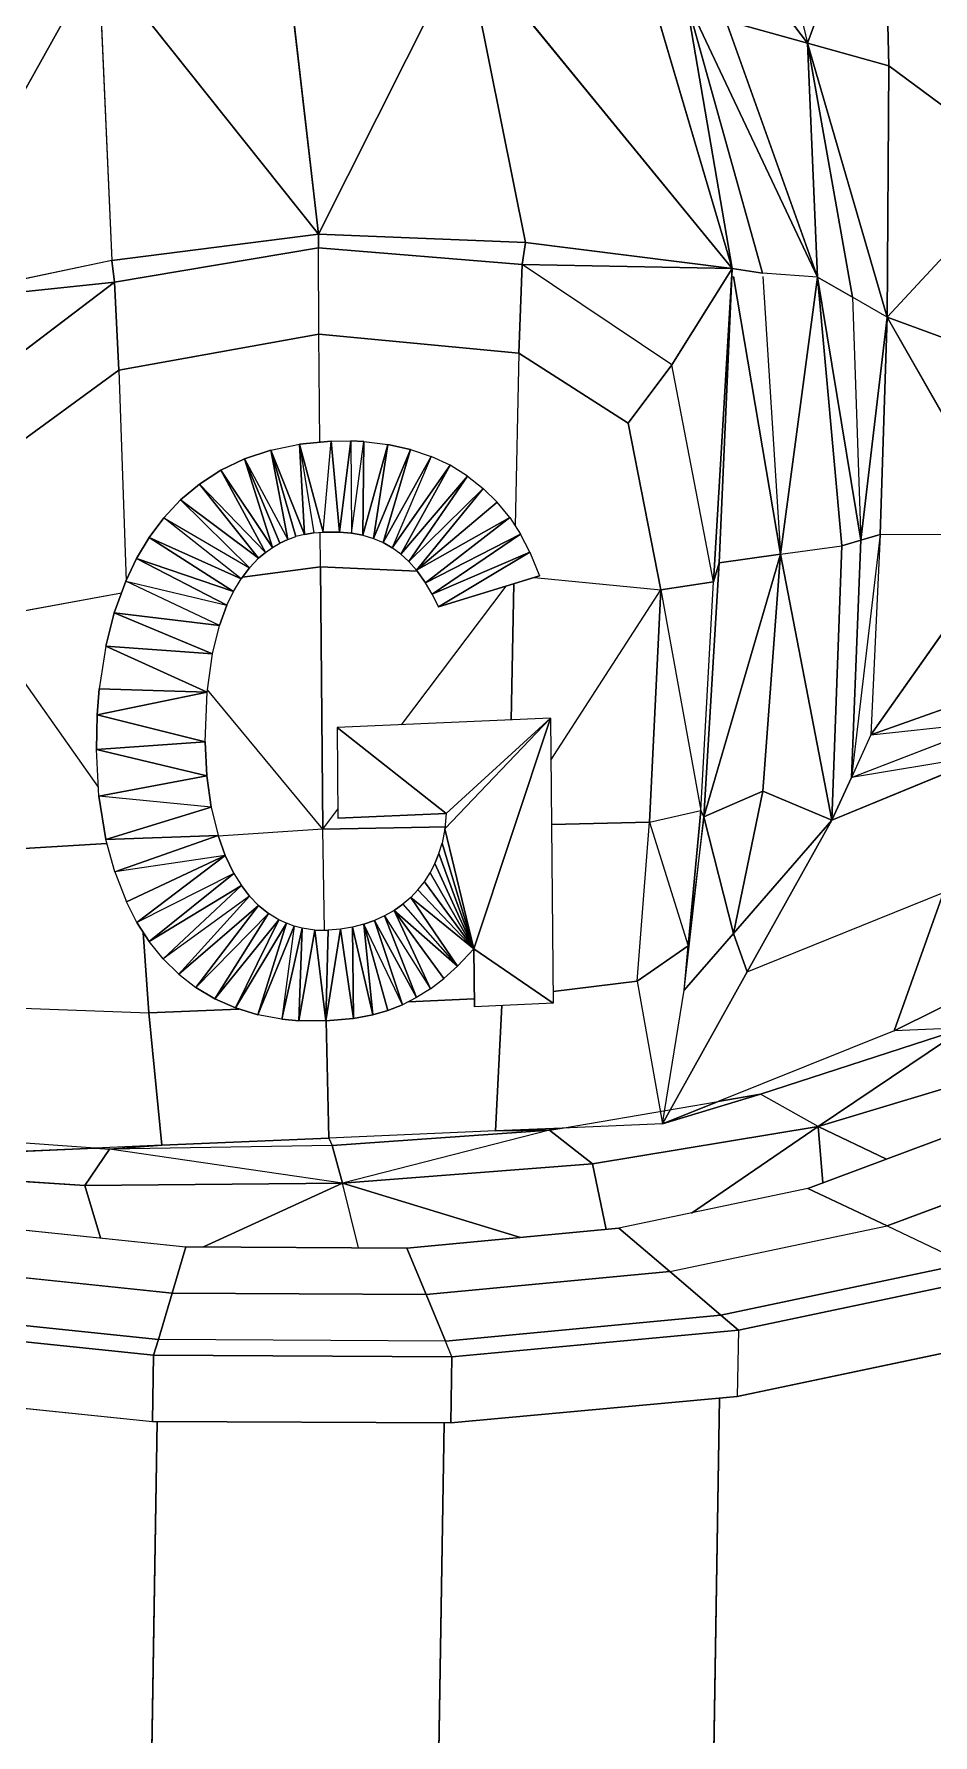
# Model space of a CAD drawing. Header units: centimetres. Extents: x -11896 to 2794, y -437 to 1921.
# Drawn here: x -11015.2 to -11007.09, y 551.88 to 567.22 of the extents above; entities that cross this region are included whole.
import ezdxf

# ---------------------------------------------------------------- set-up
doc = ezdxf.new("R2010")
doc.units = ezdxf.units.CM
doc.layers.add('A-GENM', color=7, linetype='Continuous', lineweight=9)

# ---------------------------------------------------------------- blocks, each defined once
blk = doc.blocks.new('EQ-01-002 - EQ-01-002_dwg_Group_9-1527182-Sección 2-1')
at = {"layer": 'A-GENM', "color": 40, "true_color": 0xffbf00}
for p, q in [((-11009.867, 569.307), (-11008.219, 567.137)), ((-11008.703, 569.153), (-11008.219, 567.137)), ((-11007.539, 568.999), (-11008.219, 567.137)), ((-11007.539, 568.999), (-11007.485, 566.932)), ((-11007.485, 566.932), (-11007.539, 568.999)), ((-11007.485, 566.932), (-11007.539, 568.999)), ((-11012.949, 568.166), (-11012.629, 565.414)), ((-11012.629, 565.414), (-11012.949, 568.166)), ((-11011.306, 568.049), (-11012.629, 565.414)), ((-11011.306, 568.049), (-11008.897, 565.104)), ((-11011.306, 568.049), (-11010.763, 565.338)), ((-11014.615, 567.906), (-11016.359, 564.783)), ((-11012.629, 565.414), (-11014.615, 567.906)), ((-11014.615, 567.906), (-11014.494, 565.177)), ((-11009.676, 567.743), (-11008.897, 565.104)), ((-11008.897, 565.104), (-11009.315, 567.543)), ((-11008.127, 565.026), (-11009.315, 567.543)), ((-11008.624, 565.063), (-11009.315, 567.543)), ((-11008.127, 565.026), (-11008.954, 567.342)), ((-11008.954, 567.342), (-11008.219, 567.137)), ((-11007.485, 566.932), (-11008.219, 567.137)), ((-11007.499, 564.664), (-11008.219, 567.137)), ((-11008.127, 565.026), (-11008.219, 567.137)), ((-11008.219, 567.137), (-11007.813, 564.845)), ((-11008.219, 567.137), (-11007.499, 564.664)), ((-11007.499, 564.664), (-11008.219, 567.137)), ((-11008.219, 567.137), (-11007.485, 566.932)), ((-11007.485, 566.932), (-11007.499, 564.664)), ((-11007.485, 566.932), (-11007.499, 564.664)), ((-11006.247, 566.016), (-11007.485, 566.932)), ((-11006.247, 566.016), (-11007.499, 564.664)), ((-11012.629, 565.414), (-11014.494, 565.177)), ((-11012.629, 565.414), (-11014.494, 565.177)), ((-11012.63, 565.291), (-11014.47, 564.982)), ((-11012.629, 565.414), (-11012.63, 565.291)), ((-11012.626, 564.511), (-11012.63, 565.291)), ((-11010.792, 565.141), (-11012.63, 565.291)), ((-11010.763, 565.338), (-11012.629, 565.414)), ((-11010.763, 565.338), (-11010.792, 565.141)), ((-11008.897, 565.104), (-11010.763, 565.338)), ((-11014.494, 565.177), (-11016.359, 564.783)), ((-11014.494, 565.177), (-11016.359, 564.783)), ((-11014.494, 565.177), (-11014.47, 564.982)), ((-11010.824, 564.341), (-11010.792, 565.141)), ((-11008.897, 565.104), (-11010.792, 565.141)), ((-11009.442, 564.235), (-11010.792, 565.141)), ((-11016.359, 564.783), (-11014.47, 564.982)), ((-11015.813, 563.961), (-11014.47, 564.982)), ((-11014.431, 564.186), (-11014.47, 564.982)), ((-11008.897, 565.104), (-11009.442, 564.235)), ((-11008.897, 565.104), (-11009.067, 562.278)), ((-11008.897, 565.104), (-11009.015, 562.45)), ((-11009.015, 562.45), (-11008.897, 565.104)), ((-11008.897, 565.104), (-11008.624, 565.063)), ((-11008.624, 565.063), (-11008.897, 565.104)), ((-11008.897, 565.104), (-11008.624, 565.063)), ((-11008.885, 565.031), (-11008.463, 562.527)), ((-11008.127, 565.026), (-11008.624, 565.063)), ((-11008.622, 565.031), (-11008.463, 562.527)), ((-11008.127, 565.026), (-11008.463, 562.527)), ((-11008.127, 565.026), (-11007.91, 562.604)), ((-11008.127, 565.026), (-11007.813, 564.845)), ((-11008.127, 565.026), (-11007.736, 562.654)), ((-11007.499, 564.664), (-11007.813, 564.845)), ((-11007.813, 564.845), (-11007.736, 562.654)), ((-11007.813, 564.845), (-11007.736, 562.654)), ((-11007.499, 564.664), (-11007.736, 562.654)), ((-11007.499, 564.664), (-11007.562, 562.704)), ((-11006.295, 564.222), (-11007.499, 564.664)), ((-11007.499, 564.664), (-11006.377, 562.699)), ((-11012.626, 564.511), (-11014.431, 564.186)), ((-11012.619, 563.538), (-11012.626, 564.511)), ((-11010.824, 564.341), (-11012.626, 564.511)), ((-11010.824, 564.341), (-11010.856, 562.782)), ((-11010.824, 564.341), (-11009.835, 563.709)), ((-11009.835, 563.709), (-11009.442, 564.235)), ((-11009.067, 562.278), (-11009.442, 564.235)), ((-11014.431, 564.186), (-11015.414, 563.468)), ((-11014.431, 564.186), (-11014.364, 562.283)), ((-11009.835, 563.709), (-11009.543, 562.207)), ((-11012.612, 562.413), (-11012.614, 562.725)), ((-11012.612, 562.413), (-11012.614, 562.725)), ((-11007.562, 562.704), (-11007.823, 560.514)), ((-11007.562, 562.704), (-11007.736, 562.654)), ((-11007.562, 562.704), (-11007.648, 560.899)), ((-11006.377, 562.699), (-11007.648, 560.899)), ((-11006.377, 562.699), (-11007.562, 562.704)), ((-11009.153, 560.159), (-11008.463, 562.527)), ((-11008.463, 562.527), (-11009.015, 562.45)), ((-11009.015, 562.45), (-11008.463, 562.527)), ((-11008.62, 560.389), (-11008.463, 562.527)), ((-11008.463, 562.527), (-11008.62, 560.389)), ((-11008.463, 562.527), (-11007.91, 562.604)), ((-11007.999, 560.129), (-11008.463, 562.527)), ((-11008.463, 562.527), (-11007.999, 560.129)), ((-11007.999, 560.129), (-11007.91, 562.604)), ((-11007.91, 562.604), (-11007.736, 562.654)), ((-11007.736, 562.654), (-11007.823, 560.514)), ((-11012.612, 562.413), (-11013.316, 562.321)), ((-11012.591, 560.046), (-11012.612, 562.413)), ((-11012.612, 562.413), (-11011.742, 562.375)), ((-11012.612, 562.413), (-11011.742, 562.375)), ((-11011.742, 562.375), (-11012.612, 562.413)), ((-11009.153, 560.159), (-11009.015, 562.45)), ((-11009.153, 560.159), (-11009.015, 562.45)), ((-11009.015, 562.45), (-11009.067, 562.278)), ((-11011.88, 560.989), (-11010.938, 562.24)), ((-11010.893, 561.031), (-11010.867, 562.261)), ((-11010.867, 562.261), (-11010.893, 561.031)), ((-11010.893, 561.031), (-11010.867, 562.261)), ((-11010.682, 562.318), (-11009.543, 562.207)), ((-11010.534, 560.668), (-11009.543, 562.207)), ((-11009.643, 560.111), (-11009.543, 562.207)), ((-11009.543, 562.207), (-11009.067, 562.278)), ((-11009.543, 562.207), (-11009.181, 560.216)), ((-11009.181, 560.216), (-11009.067, 562.278)), ((-11014.408, 562.177), (-11015.685, 561.942)), ((-11014.615, 560.427), (-11015.685, 561.942)), ((-11012.591, 560.046), (-11013.632, 561.305)), ((-11006.477, 561.312), (-11007.648, 560.899)), ((-11007.823, 560.514), (-11006.512, 561.019)), ((-11007.648, 560.899), (-11006.512, 561.019)), ((-11007.648, 560.899), (-11007.823, 560.514)), ((-11007.999, 560.129), (-11006.547, 560.726)), ((-11006.547, 560.726), (-11007.999, 560.129)), ((-11006.547, 560.726), (-11007.823, 560.514)), ((-11007.999, 560.129), (-11007.823, 560.514)), ((-11009.153, 560.159), (-11008.62, 560.389)), ((-11008.886, 559.105), (-11008.62, 560.389)), ((-11008.62, 560.389), (-11007.999, 560.129)), ((-11012.591, 560.046), (-11012.455, 560.227)), ((-11009.643, 560.111), (-11009.181, 560.216)), ((-11009.181, 560.216), (-11009.296, 558.994)), ((-11009.153, 560.159), (-11009.181, 560.216)), ((-11011.472, 560.068), (-11012.591, 560.046)), ((-11010.528, 560.089), (-11009.643, 560.111)), ((-11009.755, 558.677), (-11009.643, 560.111)), ((-11009.643, 560.111), (-11009.296, 558.994)), ((-11009.33, 558.593), (-11009.153, 560.159)), ((-11009.33, 558.593), (-11009.153, 560.159)), ((-11009.153, 560.159), (-11009.296, 558.994)), ((-11008.886, 559.105), (-11009.153, 560.159)), ((-11008.886, 559.105), (-11007.999, 560.129)), ((-11008.763, 558.759), (-11007.999, 560.129)), ((-11007.999, 560.129), (-11008.763, 558.759)), ((-11014.538, 559.918), (-11015.541, 559.857)), ((-11012.591, 560.046), (-11013.534, 559.984)), ((-11012.576, 559.136), (-11012.591, 560.046)), ((-11008.763, 558.759), (-11006.991, 559.476)), ((-11007.436, 558.227), (-11006.991, 559.476)), ((-11014.211, 559.116), (-11014.16, 558.389)), ((-11009.755, 558.677), (-11009.296, 558.994)), ((-11008.886, 559.105), (-11009.33, 558.593)), ((-11009.33, 558.593), (-11008.886, 559.105)), ((-11009.33, 558.593), (-11009.296, 558.994)), ((-11008.886, 559.105), (-11008.763, 558.759)), ((-11005.8, 559.038), (-11007.436, 558.227)), ((-11009.755, 558.677), (-11010.513, 558.583)), ((-11009.755, 558.677), (-11009.527, 557.389)), ((-11009.527, 557.389), (-11008.763, 558.759)), ((-11009.527, 557.389), (-11009.33, 558.593)), ((-11015.38, 558.434), (-11014.16, 558.389)), ((-11013.348, 558.424), (-11014.16, 558.389)), ((-11014.16, 558.389), (-11014.044, 557.195)), ((-11011.225, 558.515), (-11011.819, 558.49)), ((-11011.819, 558.49), (-11011.225, 558.515)), ((-11011.225, 558.515), (-11011.819, 558.49)), ((-11010.975, 558.456), (-11011.032, 557.325)), ((-11012.562, 558.317), (-11012.538, 557.26)), ((-11007.436, 558.227), (-11009.023, 557.591)), ((-11006.8, 558.256), (-11008.643, 557.656)), ((-11006.8, 558.256), (-11008.122, 557.364)), ((-11006.8, 558.256), (-11007.436, 558.227)), ((-11008.122, 557.364), (-11006.443, 557.87)), ((-11006.443, 557.87), (-11008.122, 557.364)), ((-11008.122, 557.364), (-11006.443, 557.87)), ((-11009.527, 557.389), (-11008.643, 557.656)), ((-11008.643, 557.656), (-11009.527, 557.389)), ((-11008.643, 557.656), (-11009.023, 557.591)), ((-11008.643, 557.656), (-11009.023, 557.591)), ((-11008.122, 557.364), (-11008.643, 557.656)), ((-11008.122, 557.364), (-11008.643, 557.656)), ((-11008.122, 557.364), (-11008.643, 557.656)), ((-11010.432, 557.35), (-11009.023, 557.591)), ((-11009.527, 557.389), (-11009.023, 557.591)), ((-11009.527, 557.389), (-11009.023, 557.591)), ((-11011.032, 557.325), (-11012.538, 557.26)), ((-11010.547, 557.331), (-11012.506, 557.194)), ((-11012.506, 557.194), (-11010.547, 557.331)), ((-11010.547, 557.331), (-11012.412, 556.852)), ((-11011.032, 557.325), (-11010.432, 557.35)), ((-11011.032, 557.325), (-11010.547, 557.331)), ((-11010.432, 557.35), (-11010.547, 557.331)), ((-11010.159, 557.028), (-11010.547, 557.331)), ((-11010.547, 557.331), (-11010.159, 557.028)), ((-11009.527, 557.389), (-11010.432, 557.35)), ((-11008.122, 557.364), (-11010.159, 557.028)), ((-11010.159, 557.028), (-11008.122, 557.364)), ((-11010.159, 557.028), (-11008.122, 557.364)), ((-11008.122, 557.364), (-11009.266, 556.584)), ((-11008.122, 557.364), (-11007.506, 557.069)), ((-11008.122, 557.364), (-11008.079, 556.856)), ((-11014.644, 557.169), (-11016.222, 557.281)), ((-11015.549, 557.13), (-11014.644, 557.169)), ((-11014.515, 557.16), (-11014.738, 556.831)), ((-11014.515, 557.16), (-11014.738, 556.831)), ((-11014.044, 557.195), (-11014.644, 557.169)), ((-11014.644, 557.169), (-11014.515, 557.16)), ((-11014.044, 557.195), (-11014.515, 557.16)), ((-11012.506, 557.194), (-11014.515, 557.16)), ((-11012.412, 556.852), (-11014.515, 557.16)), ((-11012.538, 557.26), (-11014.044, 557.195)), ((-11012.538, 557.26), (-11012.506, 557.194)), ((-11012.506, 557.194), (-11012.412, 556.852)), ((-11012.412, 556.852), (-11012.506, 557.194)), ((-11010.159, 557.028), (-11012.412, 556.852)), ((-11010.159, 557.028), (-11012.412, 556.852)), ((-11010.159, 557.028), (-11010.035, 556.436)), ((-11017.01, 556.982), (-11014.738, 556.831)), ((-11017.01, 556.982), (-11014.738, 556.831)), ((-11012.412, 556.852), (-11014.738, 556.831)), ((-11014.738, 556.831), (-11012.412, 556.852)), ((-11014.738, 556.831), (-11014.598, 556.359)), ((-11014.738, 556.831), (-11014.598, 556.359)), ((-11012.412, 556.852), (-11013.668, 556.278)), ((-11010.808, 556.363), (-11012.412, 556.852)), ((-11012.268, 556.27), (-11012.412, 556.852))]:
    blk.add_line(p, q, dxfattribs=at)
at = {"layer": 'A-GENM', "color": 20, "true_color": 0xff3f00}
for p, q in [((-11013.297, 563.387), (-11013.061, 563.466)), ((-11013.061, 563.466), (-11012.801, 563.52)), ((-11012.907, 562.659), (-11013.061, 563.466)), ((-11013.061, 563.466), (-11012.755, 562.706)), ((-11013.061, 563.466), (-11012.833, 562.686)), ((-11012.801, 563.52), (-11012.517, 563.547)), ((-11012.801, 563.52), (-11012.755, 562.706)), ((-11012.801, 563.52), (-11012.673, 562.72)), ((-11012.801, 563.52), (-11012.587, 562.727)), ((-11012.587, 562.727), (-11012.517, 563.547)), ((-11012.517, 563.547), (-11012.337, 563.549)), ((-11012.517, 563.547), (-11012.44, 562.727)), ((-11012.44, 562.727), (-11012.337, 563.549)), ((-11012.337, 563.549), (-11012.222, 563.544)), ((-11012.337, 563.549), (-11012.331, 562.717)), ((-11012.331, 562.717), (-11012.222, 563.544)), ((-11012.222, 563.544), (-11012.23, 562.698)), ((-11012.23, 562.698), (-11012.004, 563.518)), ((-11012.222, 563.544), (-11012.004, 563.518)), ((-11012.004, 563.518), (-11012.135, 562.67)), ((-11012.135, 562.67), (-11011.801, 563.473)), ((-11011.801, 563.473), (-11012.047, 562.632)), ((-11012.004, 563.518), (-11011.801, 563.473)), ((-11011.801, 563.473), (-11011.614, 563.409)), ((-11013.703, 563.16), (-11013.511, 563.284)), ((-11013.511, 563.284), (-11013.297, 563.387)), ((-11013.109, 562.542), (-11013.511, 563.284)), ((-11013.511, 563.284), (-11013.046, 562.587)), ((-11013.297, 563.387), (-11013.046, 562.587)), ((-11013.297, 563.387), (-11012.978, 562.626)), ((-11013.297, 563.387), (-11012.907, 562.659)), ((-11012.047, 562.632), (-11011.614, 563.409)), ((-11011.614, 563.409), (-11011.965, 562.585)), ((-11011.443, 563.329), (-11011.965, 562.585)), ((-11011.888, 562.527), (-11011.443, 563.329)), ((-11011.443, 563.329), (-11011.614, 563.409)), ((-11011.286, 563.232), (-11011.443, 563.329)), ((-11013.703, 563.16), (-11013.874, 563.016)), ((-11013.703, 563.16), (-11013.17, 562.491)), ((-11013.703, 563.16), (-11013.109, 562.542)), ((-11011.286, 563.232), (-11011.888, 562.527)), ((-11011.286, 563.232), (-11011.815, 562.46)), ((-11011.286, 563.232), (-11011.144, 563.121)), ((-11014.026, 562.855), (-11013.874, 563.016)), ((-11013.874, 563.016), (-11013.17, 562.491)), ((-11013.874, 563.016), (-11013.253, 562.404)), ((-11011.815, 562.46), (-11011.144, 563.121)), ((-11011.747, 562.382), (-11011.144, 563.121)), ((-11011.747, 562.382), (-11011.018, 562.995)), ((-11011.018, 562.995), (-11011.144, 563.121)), ((-11010.905, 562.857), (-11011.018, 562.995)), ((-11014.158, 562.678), (-11014.026, 562.855)), ((-11013.329, 562.304), (-11014.026, 562.855)), ((-11014.026, 562.855), (-11013.253, 562.404)), ((-11010.905, 562.857), (-11011.747, 562.382)), ((-11010.905, 562.857), (-11011.666, 562.269)), ((-11010.905, 562.857), (-11010.807, 562.707)), ((-11014.272, 562.487), (-11014.158, 562.678)), ((-11013.396, 562.192), (-11014.158, 562.678)), ((-11014.158, 562.678), (-11013.329, 562.304)), ((-11012.907, 562.659), (-11012.833, 562.686)), ((-11012.755, 562.706), (-11012.833, 562.686)), ((-11012.755, 562.706), (-11012.673, 562.72)), ((-11012.673, 562.72), (-11012.587, 562.727)), ((-11012.587, 562.727), (-11012.44, 562.727)), ((-11012.44, 562.727), (-11012.331, 562.717)), ((-11012.331, 562.717), (-11012.23, 562.698)), ((-11012.23, 562.698), (-11012.135, 562.67)), ((-11012.135, 562.67), (-11012.047, 562.632)), ((-11011.666, 562.269), (-11010.807, 562.707)), ((-11011.605, 562.167), (-11010.807, 562.707)), ((-11010.723, 562.546), (-11010.807, 562.707)), ((-11013.17, 562.491), (-11013.109, 562.542)), ((-11013.109, 562.542), (-11013.046, 562.587)), ((-11013.046, 562.587), (-11012.978, 562.626)), ((-11012.978, 562.626), (-11012.907, 562.659)), ((-11012.047, 562.632), (-11011.965, 562.585)), ((-11011.888, 562.527), (-11011.965, 562.585)), ((-11011.888, 562.527), (-11011.815, 562.46)), ((-11010.723, 562.546), (-11011.605, 562.167)), ((-11010.723, 562.546), (-11011.547, 562.053)), ((-11010.723, 562.546), (-11010.637, 562.332)), ((-11014.369, 562.283), (-11014.272, 562.487)), ((-11014.272, 562.487), (-11013.456, 562.068)), ((-11014.272, 562.487), (-11013.396, 562.192)), ((-11013.329, 562.304), (-11013.253, 562.404)), ((-11013.17, 562.491), (-11013.253, 562.404)), ((-11011.815, 562.46), (-11011.747, 562.382)), ((-11011.747, 562.382), (-11011.666, 562.269)), ((-11014.473, 561.998), (-11014.369, 562.283)), ((-11013.523, 561.885), (-11014.369, 562.283)), ((-11014.369, 562.283), (-11013.456, 562.068)), ((-11013.396, 562.192), (-11013.329, 562.304)), ((-11011.605, 562.167), (-11011.666, 562.269)), ((-11011.547, 562.053), (-11010.637, 562.332)), ((-11013.523, 561.885), (-11013.456, 562.068)), ((-11013.456, 562.068), (-11013.396, 562.192)), ((-11011.605, 562.167), (-11011.547, 562.053)), ((-11014.549, 561.698), (-11014.473, 561.998)), ((-11013.587, 561.629), (-11014.473, 561.998)), ((-11014.473, 561.998), (-11013.523, 561.885)), ((-11013.587, 561.629), (-11013.523, 561.885)), ((-11014.549, 561.698), (-11014.609, 561.312)), ((-11013.635, 561.284), (-11014.549, 561.698)), ((-11014.549, 561.698), (-11013.587, 561.629)), ((-11013.635, 561.284), (-11013.587, 561.629)), ((-11014.628, 561.077), (-11014.609, 561.312)), ((-11014.628, 561.077), (-11013.635, 561.284)), ((-11013.635, 561.284), (-11014.609, 561.312)), ((-11013.651, 560.835), (-11013.635, 561.284)), ((-11014.634, 560.765), (-11014.628, 561.077)), ((-11013.651, 560.835), (-11014.628, 561.077)), ((-11010.538, 561.047), (-11012.462, 560.964)), ((-11010.538, 561.047), (-11011.489, 560.051)), ((-11010.538, 561.047), (-11011.477, 560.189)), ((-11010.538, 561.047), (-11011.23, 558.966)), ((-11010.538, 561.047), (-11010.512, 558.476)), ((-11013.651, 560.835), (-11014.634, 560.765)), ((-11013.636, 560.527), (-11013.651, 560.835)), ((-11012.462, 560.964), (-11012.454, 560.147)), ((-11011.477, 560.189), (-11012.462, 560.964)), ((-11014.611, 560.345), (-11014.634, 560.765)), ((-11013.636, 560.527), (-11014.634, 560.765)), ((-11013.636, 560.527), (-11014.611, 560.345)), ((-11013.598, 560.244), (-11013.636, 560.527)), ((-11014.547, 559.953), (-11014.611, 560.345)), ((-11013.598, 560.244), (-11014.611, 560.345)), ((-11013.598, 560.244), (-11014.547, 559.953)), ((-11013.598, 560.244), (-11013.536, 559.99)), ((-11011.477, 560.189), (-11012.454, 560.147)), ((-11011.477, 560.189), (-11011.489, 560.051)), ((-11014.547, 559.953), (-11013.536, 559.99)), ((-11014.468, 559.661), (-11014.547, 559.953)), ((-11014.468, 559.661), (-11013.536, 559.99)), ((-11013.472, 559.808), (-11013.536, 559.99)), ((-11011.543, 559.826), (-11011.514, 559.92)), ((-11011.489, 560.051), (-11011.514, 559.92)), ((-11011.23, 558.966), (-11011.514, 559.92)), ((-11011.489, 560.051), (-11011.23, 558.966)), ((-11013.472, 559.808), (-11014.468, 559.661)), ((-11013.472, 559.808), (-11014.363, 559.391)), ((-11013.472, 559.808), (-11014.268, 559.205)), ((-11013.394, 559.646), (-11013.472, 559.808)), ((-11011.543, 559.826), (-11011.58, 559.737)), ((-11011.23, 558.966), (-11011.543, 559.826)), ((-11014.468, 559.661), (-11014.363, 559.391)), ((-11013.394, 559.646), (-11014.268, 559.205)), ((-11013.394, 559.646), (-11014.157, 559.033)), ((-11013.394, 559.646), (-11013.326, 559.538)), ((-11011.675, 559.573), (-11011.623, 559.653)), ((-11011.58, 559.737), (-11011.623, 559.653)), ((-11011.23, 558.966), (-11011.623, 559.653)), ((-11011.23, 558.966), (-11011.58, 559.737)), ((-11014.157, 559.033), (-11013.326, 559.538)), ((-11014.032, 558.878), (-11013.326, 559.538)), ((-11013.252, 559.442), (-11014.032, 558.878)), ((-11013.252, 559.442), (-11013.891, 558.739)), ((-11013.252, 559.442), (-11013.326, 559.538)), ((-11013.252, 559.442), (-11013.17, 559.358)), ((-11011.733, 559.499), (-11011.798, 559.431)), ((-11011.733, 559.499), (-11011.675, 559.573)), ((-11011.733, 559.499), (-11011.23, 558.966)), ((-11011.23, 558.966), (-11011.675, 559.573)), ((-11014.268, 559.205), (-11014.363, 559.391)), ((-11013.891, 558.739), (-11013.17, 559.358)), ((-11013.17, 559.358), (-11013.736, 558.618)), ((-11013.082, 559.287), (-11013.736, 558.618)), ((-11013.082, 559.287), (-11013.565, 558.516)), ((-11013.082, 559.287), (-11013.17, 559.358)), ((-11012.987, 559.229), (-11013.082, 559.287)), ((-11011.948, 559.313), (-11012.033, 559.264)), ((-11011.87, 559.369), (-11011.948, 559.313)), ((-11011.948, 559.313), (-11011.376, 558.811)), ((-11011.948, 559.313), (-11011.62, 558.606)), ((-11011.948, 559.313), (-11011.498, 558.7)), ((-11011.798, 559.431), (-11011.87, 559.369)), ((-11011.87, 559.369), (-11011.376, 558.811)), ((-11011.798, 559.431), (-11011.23, 558.966)), ((-11011.798, 559.431), (-11011.376, 558.811)), ((-11014.157, 559.033), (-11014.268, 559.205)), ((-11012.987, 559.229), (-11013.565, 558.516)), ((-11012.987, 559.229), (-11013.379, 558.434)), ((-11012.92, 559.198), (-11013.379, 558.434)), ((-11012.92, 559.198), (-11013.177, 558.372)), ((-11012.85, 559.173), (-11013.177, 558.372)), ((-11012.92, 559.198), (-11012.987, 559.229)), ((-11012.85, 559.173), (-11012.96, 558.332)), ((-11012.777, 559.154), (-11012.96, 558.332)), ((-11012.85, 559.173), (-11012.92, 559.198)), ((-11012.777, 559.154), (-11012.85, 559.173)), ((-11012.777, 559.154), (-11012.807, 558.318)), ((-11012.663, 559.137), (-11012.807, 558.318)), ((-11012.663, 559.137), (-11012.777, 559.154)), ((-11012.663, 559.137), (-11012.543, 559.135)), ((-11012.663, 559.137), (-11012.563, 558.317)), ((-11012.43, 559.145), (-11012.563, 558.317)), ((-11012.563, 558.317), (-11012.543, 559.135)), ((-11012.43, 559.145), (-11012.543, 559.135)), ((-11012.323, 559.163), (-11012.43, 559.145)), ((-11012.43, 559.145), (-11012.315, 558.339)), ((-11012.22, 559.189), (-11012.323, 559.163)), ((-11012.323, 559.163), (-11012.141, 558.372)), ((-11012.323, 559.163), (-11012.315, 558.339)), ((-11012.124, 559.223), (-11012.22, 559.189)), ((-11011.872, 558.463), (-11012.22, 559.189)), ((-11012.22, 559.189), (-11012.004, 558.412)), ((-11012.22, 559.189), (-11012.141, 558.372)), ((-11012.033, 559.264), (-11012.124, 559.223)), ((-11011.745, 558.528), (-11012.124, 559.223)), ((-11012.124, 559.223), (-11011.872, 558.463)), ((-11012.033, 559.264), (-11011.62, 558.606)), ((-11012.033, 559.264), (-11011.745, 558.528)), ((-11014.032, 558.878), (-11014.157, 559.033)), ((-11014.032, 558.878), (-11013.891, 558.739)), ((-11011.23, 558.966), (-11011.376, 558.811)), ((-11011.23, 558.966), (-11011.224, 558.445)), ((-11011.23, 558.966), (-11010.512, 558.476)), ((-11013.891, 558.739), (-11013.736, 558.618)), ((-11011.62, 558.606), (-11011.498, 558.7)), ((-11011.376, 558.811), (-11011.498, 558.7)), ((-11013.565, 558.516), (-11013.736, 558.618)), ((-11011.745, 558.528), (-11011.872, 558.463)), ((-11011.62, 558.606), (-11011.745, 558.528)), ((-11013.379, 558.434), (-11013.565, 558.516)), ((-11013.177, 558.372), (-11013.379, 558.434)), ((-11012.96, 558.332), (-11013.177, 558.372)), ((-11012.141, 558.372), (-11012.315, 558.339)), ((-11012.004, 558.412), (-11012.141, 558.372)), ((-11011.872, 558.463), (-11012.004, 558.412)), ((-11010.512, 558.476), (-11011.224, 558.445)), ((-11012.807, 558.318), (-11012.96, 558.332)), ((-11012.563, 558.317), (-11012.807, 558.318)), ((-11012.315, 558.339), (-11012.563, 558.317))]:
    blk.add_line(p, q, dxfattribs=at)
at = {"layer": 'A-GENM', "color": 251, "true_color": 0x656565}
for p, q in [((-11008.215, 556.805), (-11006.837, 557.319)), ((-11007.501, 556.467), (-11005.917, 557.057)), ((-11008.215, 556.805), (-11009.92, 556.447)), ((-11008.215, 556.805), (-11007.501, 556.467)), ((-11015.764, 556.48), (-11013.827, 556.278)), ((-11009.92, 556.447), (-11011.834, 556.267)), ((-11009.46, 556.055), (-11009.92, 556.447)), ((-11009.46, 556.055), (-11007.501, 556.467)), ((-11007.501, 556.467), (-11006.786, 556.128)), ((-11013.951, 555.861), (-11013.827, 556.278)), ((-11011.834, 556.267), (-11013.827, 556.278)), ((-11011.66, 555.848), (-11011.834, 556.267)), ((-11016.177, 556.093), (-11013.951, 555.861)), ((-11009, 555.662), (-11006.786, 556.128)), ((-11009.46, 556.055), (-11011.66, 555.848)), ((-11009.46, 556.055), (-11009, 555.662)), ((-11008.842, 555.528), (-11006.541, 556.012)), ((-11006.541, 556.012), (-11008.842, 555.528)), ((-11013.951, 555.861), (-11014.074, 555.444)), ((-11013.951, 555.861), (-11011.66, 555.848)), ((-11011.485, 555.429), (-11011.66, 555.848)), ((-11016.59, 555.706), (-11014.074, 555.444)), ((-11009, 555.662), (-11011.485, 555.429)), ((-11008.842, 555.528), (-11009, 555.662)), ((-11016.732, 555.573), (-11014.117, 555.301)), ((-11008.842, 555.528), (-11011.427, 555.288)), ((-11008.842, 555.528), (-11011.427, 555.288)), ((-11008.842, 555.528), (-11008.852, 554.93)), ((-11014.117, 555.301), (-11014.126, 554.703)), ((-11014.117, 555.301), (-11014.074, 555.444)), ((-11011.427, 555.288), (-11014.117, 555.301)), ((-11014.117, 555.301), (-11011.427, 555.288)), ((-11011.485, 555.429), (-11014.074, 555.444)), ((-11011.427, 555.288), (-11011.485, 555.429)), ((-11006.551, 555.414), (-11008.852, 554.93)), ((-11011.436, 554.69), (-11011.427, 555.288)), ((-11016.742, 554.975), (-11014.126, 554.703)), ((-11016.742, 554.975), (-11014.126, 554.703)), ((-11008.852, 554.93), (-11011.436, 554.69)), ((-11011.436, 554.69), (-11008.852, 554.93)), ((-11011.436, 554.69), (-11014.126, 554.703)), ((-11014.126, 554.703), (-11011.436, 554.69))]:
    blk.add_line(p, q, dxfattribs=at)
at = {"layer": 'A-GENM'}
for p, q in [((-11009.176, 544.76), (-11009.012, 554.915)), ((-11014.086, 554.702), (-11014.251, 544.541)), ((-11011.497, 554.69), (-11011.662, 544.527))]:
    blk.add_line(p, q, dxfattribs=at)
at = {"layer": 'A-GENM', "color": 251, "true_color": 0x666666}
for p, q in [((-11014.086, 554.702), (-11014.251, 544.541)), ((-11011.662, 544.527), (-11011.497, 554.69))]:
    blk.add_line(p, q, dxfattribs=at)
at = {"layer": 'A-GENM', "color": 40, "true_color": 0xffbf00, "flags": 128}
for points in [[(-11007.999, 560.129), (-11007.91, 562.604), (-11008.127, 565.026), (-11008.954, 567.342), (-11009.867, 569.307)], [(-11008.703, 569.153), (-11009.867, 569.307), (-11008.703, 569.153), (-11008.219, 567.137), (-11009.867, 569.307), (-11008.219, 567.137), (-11008.954, 567.342), (-11008.219, 567.137), (-11008.127, 565.026), (-11008.219, 567.137), (-11007.813, 564.845), (-11008.127, 565.026), (-11007.813, 564.845)], [(-11008.703, 569.153), (-11008.219, 567.137), (-11007.539, 568.999)], [(-11007.539, 568.999), (-11008.219, 567.137), (-11007.485, 566.932)], [(-11007.539, 568.999), (-11006.247, 566.016), (-11007.485, 566.932)], [(-11012.949, 568.166), (-11011.306, 568.049), (-11012.629, 565.414), (-11011.306, 568.049), (-11010.763, 565.338), (-11012.629, 565.414), (-11012.949, 568.166)], [(-11008.897, 565.104), (-11010.763, 565.338), (-11011.306, 568.049)], [(-11011.306, 568.049), (-11009.676, 567.743), (-11008.897, 565.104), (-11009.676, 567.743), (-11009.315, 567.543), (-11008.897, 565.104), (-11009.315, 567.543), (-11008.624, 565.063)], [(-11017.043, 564.701), (-11016.359, 564.783), (-11016.294, 567.458), (-11014.615, 567.906), (-11016.359, 564.783), (-11014.615, 567.906), (-11014.494, 565.177), (-11016.359, 564.783)], [(-11014.615, 567.906), (-11012.629, 565.414), (-11014.615, 567.906), (-11014.494, 565.177), (-11012.629, 565.414), (-11010.763, 565.338), (-11008.897, 565.104), (-11009.015, 562.45), (-11009.153, 560.159)], [(-11008.624, 565.063), (-11009.315, 567.543), (-11008.127, 565.026), (-11009.315, 567.543), (-11008.954, 567.342), (-11008.127, 565.026), (-11008.624, 565.063)], [(-11006.377, 562.699), (-11007.499, 564.664), (-11006.377, 562.699), (-11007.562, 562.704), (-11007.499, 564.664), (-11007.813, 564.845), (-11008.219, 567.137)], [(-11007.499, 564.664), (-11007.485, 566.932), (-11006.247, 566.016), (-11007.499, 564.664), (-11006.247, 566.016), (-11006.295, 564.222), (-11007.499, 564.664), (-11006.295, 564.222), (-11006.377, 562.699)], [(-11014.494, 565.177), (-11014.47, 564.982), (-11012.63, 565.291), (-11012.629, 565.414)], [(-11012.63, 565.291), (-11014.47, 564.982), (-11014.431, 564.186), (-11012.626, 564.511), (-11014.431, 564.186), (-11014.364, 562.283)], [(-11010.763, 565.338), (-11010.792, 565.141), (-11012.63, 565.291), (-11012.629, 565.414)], [(-11012.619, 563.538), (-11012.626, 564.511), (-11012.63, 565.291), (-11010.792, 565.141), (-11010.824, 564.341)], [(-11012.619, 563.538), (-11012.626, 564.511), (-11012.63, 565.291)], [(-11009.015, 562.45), (-11009.067, 562.278), (-11008.897, 565.104), (-11009.067, 562.278), (-11009.442, 564.235), (-11008.897, 565.104), (-11009.442, 564.235), (-11010.792, 565.141), (-11008.897, 565.104), (-11010.792, 565.141), (-11010.763, 565.338)], [(-11016.359, 564.783), (-11014.47, 564.982), (-11014.494, 565.177)], [(-11014.431, 564.186), (-11014.47, 564.982), (-11015.813, 563.961), (-11014.47, 564.982), (-11016.359, 564.783)], [(-11008.885, 565.031), (-11008.463, 562.527), (-11009.015, 562.45)], [(-11008.622, 565.031), (-11008.463, 562.527), (-11008.885, 565.031)], [(-11008.622, 565.031), (-11008.463, 562.527), (-11008.127, 565.026), (-11008.463, 562.527), (-11007.91, 562.604), (-11008.127, 565.026), (-11008.624, 565.063)], [(-11007.813, 564.845), (-11007.736, 562.654), (-11008.127, 565.026), (-11007.736, 562.654), (-11007.91, 562.604)], [(-11007.736, 562.654), (-11007.562, 562.704), (-11007.499, 564.664), (-11007.813, 564.845)], [(-11016.359, 564.783), (-11015.813, 563.961), (-11015.414, 563.468), (-11014.431, 564.186)], [(-11010.824, 564.341), (-11012.626, 564.511), (-11010.824, 564.341), (-11010.856, 562.782)], [(-11010.682, 562.318), (-11009.543, 562.207), (-11009.067, 562.278), (-11009.442, 564.235), (-11009.835, 563.709), (-11010.824, 564.341), (-11010.856, 562.782)], [(-11015.414, 563.468), (-11015.813, 563.961), (-11016.158, 561.973), (-11015.685, 561.942), (-11015.414, 563.468), (-11014.431, 564.186), (-11014.364, 562.283)], [(-11010.682, 562.318), (-11009.543, 562.207), (-11009.835, 563.709), (-11009.543, 562.207), (-11009.643, 560.111), (-11009.181, 560.216), (-11009.296, 558.994), (-11009.755, 558.677), (-11009.643, 560.111), (-11009.181, 560.216), (-11009.153, 560.159), (-11009.296, 558.994), (-11009.181, 560.216), (-11009.067, 562.278)], [(-11014.408, 562.177), (-11015.685, 561.942), (-11015.414, 563.468)], [(-11013.316, 562.321), (-11012.612, 562.413), (-11012.614, 562.725)], [(-11007.999, 560.129), (-11007.823, 560.514), (-11007.736, 562.654), (-11007.562, 562.704)], [(-11007.562, 562.704), (-11007.648, 560.899), (-11007.823, 560.514), (-11006.512, 561.019), (-11006.477, 561.312)], [(-11007.562, 562.704), (-11007.648, 560.899), (-11006.477, 561.312), (-11006.377, 562.699), (-11007.648, 560.899), (-11006.377, 562.699), (-11007.562, 562.704)], [(-11008.62, 560.389), (-11007.999, 560.129), (-11008.62, 560.389), (-11008.463, 562.527)], [(-11007.999, 560.129), (-11008.463, 562.527), (-11007.91, 562.604), (-11007.999, 560.129)], [(-11007.91, 562.604), (-11007.736, 562.654), (-11007.823, 560.514), (-11007.999, 560.129)], [(-11013.316, 562.321), (-11012.612, 562.413), (-11012.591, 560.046), (-11013.534, 559.984)], [(-11012.576, 559.136), (-11012.591, 560.046), (-11012.612, 562.413)], [(-11009.153, 560.159), (-11009.181, 560.216), (-11009.067, 562.278), (-11009.015, 562.45)], [(-11009.067, 562.278), (-11009.543, 562.207), (-11009.643, 560.111), (-11010.528, 560.089)], [(-11014.408, 562.177), (-11015.685, 561.942), (-11015.541, 559.857), (-11015.38, 558.434), (-11014.16, 558.389), (-11014.211, 559.116)], [(-11006.547, 560.726), (-11007.999, 560.129), (-11008.763, 558.759), (-11008.886, 559.105)], [(-11008.763, 558.759), (-11006.991, 559.476), (-11006.547, 560.726)], [(-11008.62, 560.389), (-11008.886, 559.105), (-11009.153, 560.159), (-11008.886, 559.105), (-11009.33, 558.593)], [(-11008.886, 559.105), (-11007.999, 560.129), (-11008.886, 559.105), (-11008.62, 560.389)], [(-11011.472, 560.068), (-11012.591, 560.046), (-11013.534, 559.984)], [(-11012.576, 559.136), (-11012.591, 560.046), (-11011.472, 560.068)], [(-11010.513, 558.583), (-11009.755, 558.677), (-11009.643, 560.111), (-11010.528, 560.089)], [(-11005.593, 560.199), (-11005.8, 559.038), (-11007.436, 558.227), (-11009.023, 557.591), (-11008.643, 557.656)], [(-11006.8, 558.256), (-11007.436, 558.227), (-11005.8, 559.038), (-11005.075, 559.797)], [(-11008.886, 559.105), (-11008.763, 558.759), (-11009.527, 557.389), (-11008.763, 558.759), (-11006.991, 559.476), (-11007.436, 558.227), (-11009.023, 557.591)], [(-11008.643, 557.656), (-11006.8, 558.256), (-11007.436, 558.227), (-11006.991, 559.476)], [(-11014.211, 559.116), (-11014.16, 558.389), (-11013.348, 558.424)], [(-11014.644, 557.169), (-11015.549, 557.13), (-11016.567, 558.423), (-11016.395, 558.781), (-11015.852, 558.355)], [(-11010.513, 558.583), (-11009.755, 558.677), (-11009.527, 557.389), (-11010.432, 557.35)], [(-11009.023, 557.591), (-11009.527, 557.389), (-11009.33, 558.593)], [(-11010.975, 558.456), (-11011.032, 557.325), (-11012.538, 557.26), (-11012.506, 557.194), (-11014.515, 557.16), (-11014.044, 557.195), (-11012.538, 557.26), (-11012.506, 557.194)], [(-11010.432, 557.35), (-11011.032, 557.325), (-11012.538, 557.26), (-11014.044, 557.195), (-11014.16, 558.389), (-11013.348, 558.424)], [(-11010.432, 557.35), (-11011.032, 557.325), (-11010.975, 558.456)], [(-11008.643, 557.656), (-11006.8, 558.256), (-11008.122, 557.364), (-11006.8, 558.256)], [(-11009.527, 557.389), (-11009.023, 557.591), (-11008.643, 557.656), (-11009.023, 557.591)], [(-11009.023, 557.591), (-11009.527, 557.389), (-11010.432, 557.35)], [(-11012.506, 557.194), (-11010.547, 557.331), (-11011.032, 557.325), (-11010.547, 557.331), (-11010.432, 557.35)], [(-11010.432, 557.35), (-11010.547, 557.331), (-11010.159, 557.028)], [(-11014.738, 556.831), (-11014.515, 557.16), (-11014.644, 557.169), (-11014.515, 557.16), (-11014.044, 557.195), (-11014.644, 557.169)], [(-11012.412, 556.852), (-11012.506, 557.194), (-11014.515, 557.16)], [(-11012.268, 556.27), (-11012.412, 556.852), (-11010.159, 557.028)], [(-11014.598, 556.359), (-11014.738, 556.831), (-11017.01, 556.982)], [(-11012.268, 556.27), (-11012.412, 556.852), (-11014.738, 556.831)]]:
    blk.add_lwpolyline(points, dxfattribs=at)
for points in [[(-11011.306, 568.049), (-11008.897, 565.104)], [(-11009.442, 564.235), (-11010.792, 565.141), (-11010.824, 564.341), (-11009.835, 563.709)], [(-11007.736, 562.654), (-11007.499, 564.664)], [(-11008.463, 562.527), (-11009.153, 560.159)], [(-11006.512, 561.019), (-11006.477, 561.312), (-11007.648, 560.899), (-11007.823, 560.514)], [(-11008.62, 560.389), (-11009.153, 560.159)], [(-11014.538, 559.918), (-11015.541, 559.857)], [(-11009.33, 558.593), (-11009.296, 558.994), (-11009.755, 558.677), (-11009.527, 557.389)], [(-11016.649, 557.311), (-11015.549, 557.13), (-11015.38, 558.434), (-11014.16, 558.389), (-11014.044, 557.195), (-11014.644, 557.169), (-11015.549, 557.13), (-11016.222, 557.281)], [(-11012.562, 558.317), (-11012.538, 557.26)], [(-11009.266, 556.584), (-11008.122, 557.364)], [(-11007.506, 557.069), (-11008.122, 557.364)], [(-11008.079, 556.856), (-11008.122, 557.364)], [(-11010.035, 556.436), (-11010.159, 557.028)], [(-11013.668, 556.278), (-11012.412, 556.852)], [(-11010.808, 556.363), (-11012.412, 556.852)]]:
    blk.add_lwpolyline(points, close=True, dxfattribs=at)
at = {"layer": 'A-GENM', "color": 20, "true_color": 0xff3f00, "flags": 128}
for points in [[(-11013.061, 563.466), (-11012.907, 562.659), (-11013.061, 563.466), (-11013.297, 563.387), (-11012.907, 562.659), (-11012.833, 562.686)], [(-11011.443, 563.329), (-11011.614, 563.409), (-11012.047, 562.632), (-11011.801, 563.473), (-11012.004, 563.518), (-11012.23, 562.698), (-11012.331, 562.717), (-11012.44, 562.727), (-11012.587, 562.727), (-11012.801, 563.52), (-11012.673, 562.72), (-11012.587, 562.727), (-11012.517, 563.547), (-11012.44, 562.727), (-11012.337, 563.549), (-11012.331, 562.717), (-11012.222, 563.544), (-11012.23, 562.698), (-11012.135, 562.67), (-11012.047, 562.632), (-11011.614, 563.409), (-11011.965, 562.585), (-11011.443, 563.329), (-11011.888, 562.527), (-11011.965, 562.585), (-11012.047, 562.632), (-11011.801, 563.473), (-11012.135, 562.67), (-11012.004, 563.518), (-11012.23, 562.698), (-11012.222, 563.544), (-11012.337, 563.549), (-11012.44, 562.727), (-11012.517, 563.547), (-11012.801, 563.52), (-11012.673, 562.72), (-11012.755, 562.706), (-11013.061, 563.466), (-11012.801, 563.52), (-11012.755, 562.706), (-11012.833, 562.686), (-11013.061, 563.466), (-11012.755, 562.706), (-11012.801, 563.52), (-11012.587, 562.727), (-11012.517, 563.547), (-11012.337, 563.549), (-11012.331, 562.717), (-11012.222, 563.544), (-11012.004, 563.518), (-11012.135, 562.67), (-11011.801, 563.473), (-11011.614, 563.409), (-11011.965, 562.585)], [(-11013.046, 562.587), (-11013.511, 563.284), (-11013.109, 562.542), (-11013.17, 562.491), (-11013.874, 563.016), (-11013.703, 563.16), (-11013.17, 562.491), (-11013.703, 563.16), (-11013.109, 562.542), (-11013.046, 562.587), (-11013.297, 563.387), (-11013.046, 562.587), (-11012.978, 562.626), (-11013.297, 563.387), (-11013.511, 563.284)], [(-11013.109, 562.542), (-11013.511, 563.284), (-11013.703, 563.16)], [(-11012.907, 562.659), (-11012.978, 562.626), (-11013.297, 563.387)], [(-11011.747, 562.382), (-11011.018, 562.995), (-11011.144, 563.121), (-11011.815, 562.46), (-11011.286, 563.232), (-11011.443, 563.329), (-11011.888, 562.527), (-11011.286, 563.232), (-11011.144, 563.121), (-11011.747, 562.382), (-11011.815, 562.46), (-11011.888, 562.527), (-11011.286, 563.232), (-11011.815, 562.46), (-11011.144, 563.121)], [(-11013.17, 562.491), (-11013.874, 563.016), (-11013.253, 562.404), (-11013.329, 562.304), (-11014.158, 562.678), (-11013.396, 562.192), (-11014.158, 562.678), (-11014.272, 562.487), (-11013.396, 562.192), (-11013.329, 562.304), (-11014.026, 562.855), (-11013.253, 562.404)], [(-11013.253, 562.404), (-11013.874, 563.016), (-11014.026, 562.855)], [(-11010.807, 562.707), (-11011.666, 562.269), (-11010.905, 562.857), (-11011.018, 562.995), (-11011.747, 562.382), (-11010.905, 562.857)], [(-11013.329, 562.304), (-11014.026, 562.855), (-11014.158, 562.678)], [(-11011.605, 562.167), (-11011.666, 562.269), (-11011.747, 562.382), (-11010.905, 562.857), (-11011.666, 562.269), (-11010.807, 562.707)], [(-11010.637, 562.332), (-11011.547, 562.053), (-11010.723, 562.546), (-11010.807, 562.707), (-11011.605, 562.167), (-11010.723, 562.546)], [(-11011.547, 562.053), (-11011.605, 562.167), (-11010.723, 562.546)], [(-11013.396, 562.192), (-11014.272, 562.487), (-11013.456, 562.068), (-11014.272, 562.487), (-11014.369, 562.283), (-11013.456, 562.068)], [(-11013.456, 562.068), (-11013.523, 561.885), (-11014.473, 561.998), (-11013.587, 561.629), (-11014.549, 561.698), (-11013.635, 561.284), (-11014.549, 561.698), (-11014.609, 561.312), (-11013.635, 561.284), (-11013.587, 561.629), (-11013.523, 561.885), (-11014.369, 562.283)], [(-11013.523, 561.885), (-11014.369, 562.283), (-11014.473, 561.998)], [(-11013.587, 561.629), (-11014.473, 561.998), (-11014.549, 561.698)], [(-11013.635, 561.284), (-11014.628, 561.077), (-11013.651, 560.835), (-11014.628, 561.077), (-11014.634, 560.765), (-11013.636, 560.527), (-11014.611, 560.345), (-11014.634, 560.765), (-11013.651, 560.835), (-11013.635, 561.284), (-11014.609, 561.312), (-11014.628, 561.077)], [(-11011.376, 558.811), (-11011.23, 558.966), (-11011.623, 559.653), (-11011.58, 559.737), (-11011.23, 558.966), (-11011.489, 560.051), (-11010.538, 561.047), (-11012.462, 560.964), (-11011.477, 560.189), (-11010.538, 561.047), (-11011.23, 558.966), (-11011.798, 559.431)], [(-11011.23, 558.966), (-11011.489, 560.051), (-11010.538, 561.047), (-11011.477, 560.189), (-11011.489, 560.051), (-11011.514, 559.92), (-11011.23, 558.966), (-11011.675, 559.573), (-11011.623, 559.653), (-11011.23, 558.966), (-11011.543, 559.826), (-11011.514, 559.92), (-11011.23, 558.966), (-11010.512, 558.476), (-11011.224, 558.445), (-11011.23, 558.966), (-11010.538, 561.047), (-11010.512, 558.476), (-11011.23, 558.966), (-11011.733, 559.499), (-11011.675, 559.573), (-11011.23, 558.966), (-11011.58, 559.737), (-11011.543, 559.826)], [(-11013.651, 560.835), (-11013.636, 560.527), (-11013.598, 560.244), (-11013.536, 559.99), (-11014.547, 559.953), (-11013.598, 560.244), (-11014.611, 560.345), (-11013.636, 560.527), (-11014.634, 560.765)], [(-11011.477, 560.189), (-11012.462, 560.964), (-11012.454, 560.147)], [(-11014.611, 560.345), (-11014.547, 559.953), (-11013.536, 559.99), (-11014.468, 559.661), (-11014.363, 559.391), (-11013.472, 559.808), (-11014.468, 559.661), (-11014.547, 559.953), (-11013.598, 560.244)], [(-11013.536, 559.99), (-11013.472, 559.808), (-11013.394, 559.646), (-11013.326, 559.538), (-11014.157, 559.033), (-11013.394, 559.646), (-11014.268, 559.205), (-11013.472, 559.808), (-11014.468, 559.661)], [(-11013.472, 559.808), (-11014.268, 559.205), (-11014.157, 559.033), (-11013.394, 559.646), (-11014.268, 559.205), (-11014.363, 559.391)], [(-11014.157, 559.033), (-11013.326, 559.538), (-11014.032, 558.878), (-11013.891, 558.739), (-11013.252, 559.442), (-11014.032, 558.878)], [(-11013.326, 559.538), (-11013.252, 559.442), (-11013.17, 559.358), (-11013.082, 559.287), (-11013.565, 558.516), (-11012.987, 559.229), (-11013.379, 558.434), (-11012.92, 559.198), (-11013.177, 558.372), (-11012.85, 559.173), (-11012.96, 558.332), (-11012.777, 559.154), (-11012.807, 558.318), (-11012.663, 559.137), (-11012.543, 559.135), (-11012.563, 558.317), (-11012.663, 559.137), (-11012.777, 559.154), (-11012.85, 559.173), (-11012.92, 559.198), (-11012.987, 559.229), (-11013.082, 559.287), (-11013.736, 558.618), (-11013.17, 559.358), (-11013.891, 558.739), (-11013.252, 559.442), (-11014.032, 558.878)], [(-11011.948, 559.313), (-11011.376, 558.811), (-11011.798, 559.431), (-11011.733, 559.499), (-11011.23, 558.966), (-11011.798, 559.431), (-11011.87, 559.369), (-11011.376, 558.811), (-11011.498, 558.7)], [(-11013.891, 558.739), (-11013.736, 558.618), (-11013.565, 558.516), (-11013.082, 559.287), (-11013.736, 558.618), (-11013.17, 559.358)], [(-11013.565, 558.516), (-11013.379, 558.434), (-11013.177, 558.372), (-11012.85, 559.173), (-11012.96, 558.332), (-11012.807, 558.318), (-11012.663, 559.137), (-11012.563, 558.317), (-11012.43, 559.145), (-11012.315, 558.339), (-11012.323, 559.163), (-11012.141, 558.372), (-11012.22, 559.189), (-11012.004, 558.412), (-11011.872, 558.463), (-11012.124, 559.223), (-11011.745, 558.528), (-11012.033, 559.264), (-11011.62, 558.606), (-11011.498, 558.7), (-11011.948, 559.313), (-11011.62, 558.606), (-11011.745, 558.528), (-11011.872, 558.463), (-11012.22, 559.189), (-11012.323, 559.163), (-11012.43, 559.145), (-11012.543, 559.135), (-11012.563, 558.317), (-11012.315, 558.339), (-11012.43, 559.145), (-11012.563, 558.317), (-11012.807, 558.318), (-11012.777, 559.154), (-11012.96, 558.332), (-11013.177, 558.372), (-11012.92, 559.198), (-11013.379, 558.434), (-11012.987, 559.229)], [(-11012.124, 559.223), (-11011.745, 558.528), (-11012.033, 559.264), (-11011.62, 558.606), (-11011.948, 559.313), (-11011.87, 559.369), (-11011.376, 558.811), (-11011.948, 559.313), (-11012.033, 559.264)], [(-11012.315, 558.339), (-11012.141, 558.372), (-11012.004, 558.412), (-11012.22, 559.189), (-11012.141, 558.372), (-11012.323, 559.163)], [(-11012.22, 559.189), (-11012.124, 559.223), (-11011.872, 558.463)]]:
    blk.add_lwpolyline(points, close=True, dxfattribs=at)
at = {"layer": 'A-GENM', "color": 251, "true_color": 0x656565, "flags": 128}
for points in [[(-11007.501, 556.467), (-11005.917, 557.057), (-11006.837, 557.319), (-11008.215, 556.805)], [(-11008.842, 555.528), (-11006.541, 556.012), (-11006.786, 556.128), (-11004.996, 556.795), (-11005.917, 557.057), (-11007.501, 556.467), (-11006.786, 556.128), (-11009, 555.662)], [(-11013.827, 556.278), (-11013.951, 555.861), (-11016.177, 556.093), (-11015.764, 556.48)], [(-11011.834, 556.267), (-11011.66, 555.848), (-11011.834, 556.267), (-11009.92, 556.447), (-11009.46, 556.055), (-11011.66, 555.848), (-11013.951, 555.861), (-11013.827, 556.278)]]:
    blk.add_lwpolyline(points, close=True, dxfattribs=at)
for points in [[(-11011.427, 555.288), (-11011.485, 555.429), (-11009, 555.662), (-11009.46, 556.055), (-11007.501, 556.467), (-11008.215, 556.805), (-11009.92, 556.447), (-11009.46, 556.055), (-11007.501, 556.467), (-11006.786, 556.128), (-11009, 555.662), (-11008.842, 555.528)], [(-11013.951, 555.861), (-11016.177, 556.093), (-11016.59, 555.706), (-11014.074, 555.444), (-11014.117, 555.301)], [(-11011.427, 555.288), (-11011.485, 555.429), (-11011.66, 555.848), (-11011.485, 555.429), (-11014.074, 555.444), (-11013.951, 555.861), (-11011.66, 555.848), (-11009.46, 556.055), (-11009, 555.662), (-11011.485, 555.429), (-11014.074, 555.444), (-11013.951, 555.861)], [(-11016.59, 555.706), (-11016.732, 555.573), (-11014.117, 555.301), (-11016.732, 555.573)], [(-11014.117, 555.301), (-11014.074, 555.444), (-11016.59, 555.706)], [(-11008.852, 554.93), (-11011.436, 554.69), (-11011.427, 555.288), (-11008.842, 555.528)], [(-11008.842, 555.528), (-11008.852, 554.93), (-11006.551, 555.414)], [(-11008.842, 555.528), (-11008.852, 554.93), (-11006.551, 555.414)], [(-11016.742, 554.975), (-11014.126, 554.703), (-11014.117, 555.301)], [(-11014.117, 555.301), (-11011.427, 555.288), (-11011.436, 554.69), (-11014.126, 554.703), (-11014.117, 555.301)]]:
    blk.add_lwpolyline(points, dxfattribs=at)
at = {"layer": 'A-GENM', "color": 251, "true_color": 0x666666, "flags": 128}
for points in [[(-11006.799, 555.362), (-11006.963, 545.226), (-11006.986, 543.798), (-11009.199, 543.333), (-11011.685, 543.099), (-11011.662, 544.527), (-11009.176, 544.76), (-11009.199, 543.333), (-11009.176, 544.76), (-11009.012, 554.915)], [(-11009.012, 554.915), (-11009.176, 544.76), (-11011.662, 544.527), (-11011.497, 554.69)], [(-11016.767, 544.803), (-11014.251, 544.541), (-11014.086, 554.702)]]:
    blk.add_lwpolyline(points, dxfattribs=at)
blk = doc.blocks.new('EQ-01-002 - EQ-01-002_dwg-1527181-Sección 2-1')
blk.add_blockref('EQ-01-002 - EQ-01-002_dwg_Group_9-1527182-Sección 2-1', (0, 0))
blk = doc.blocks.new('EQ-01-002 - EQ-01-002-1481515-Sección 2-1')
blk.add_blockref('EQ-01-002 - EQ-01-002_dwg-1527181-Sección 2-1', (0, 0))
blk = doc.blocks.new('PQ_RVR_MEP-01_ZZ_ZZ_MO_T_A_rvt-1-Sección 2-1')
at = {"layer": 'A-GENM', "lineweight": 9}
blk.add_blockref('EQ-01-002 - EQ-01-002-1481515-Sección 2-1', (0, 0), dxfattribs=at)

msp = doc.modelspace()

# ---------------------------------------------------------------- block references
at = {"lineweight": 5}
msp.add_blockref('PQ_RVR_MEP-01_ZZ_ZZ_MO_T_A_rvt-1-Sección 2-1', (0, 0), dxfattribs=at)

doc.saveas('drawing.dxf')
